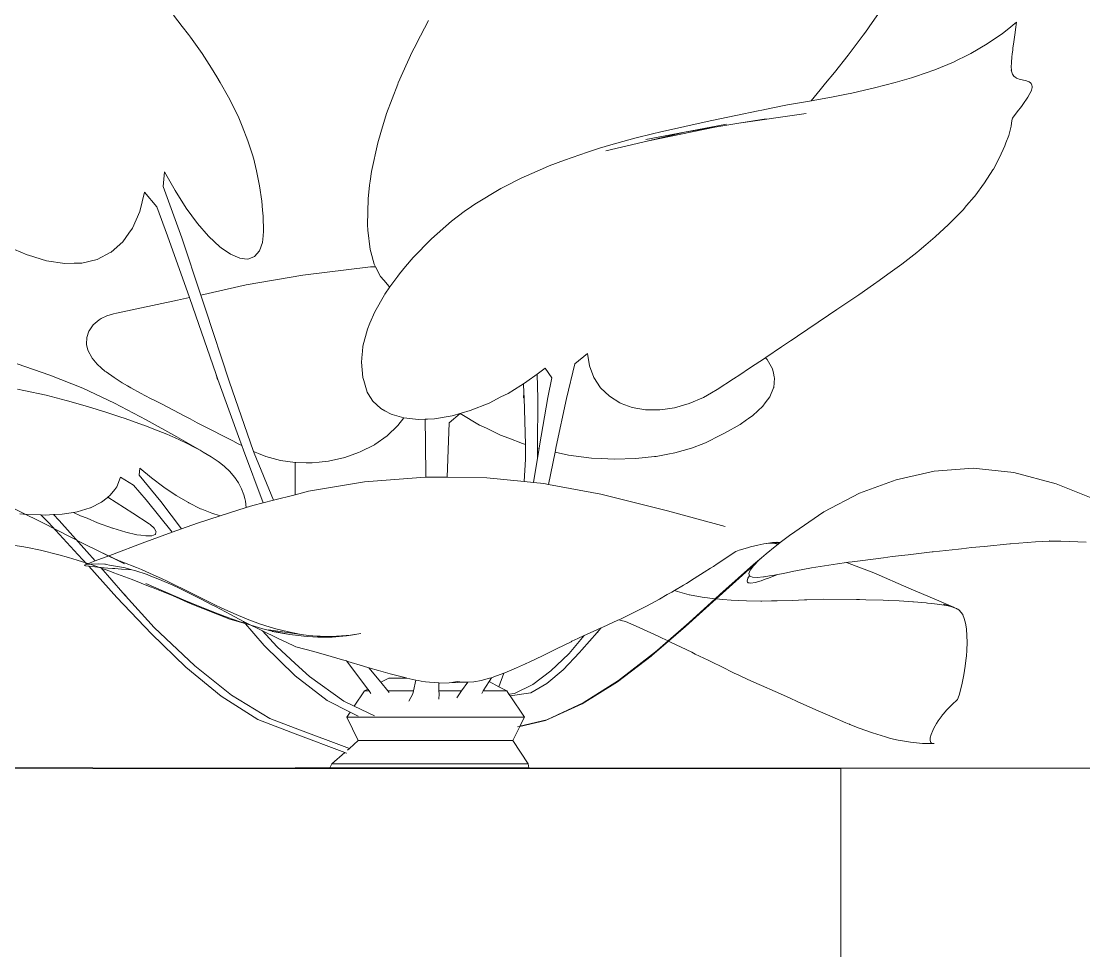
# Model space of a CAD drawing. Header units: inches. Extents: x 249 to 1192, y -18 to 440.
# Drawn here: x 640.224 to 640.7211, y 264.2623 to 264.6975 of the extents above; entities that cross this region are included whole.
import ezdxf

# ---------------------------------------------------------------- set-up
doc = ezdxf.new("R2010")
doc.units = ezdxf.units.IN
doc.header["$MEASUREMENT"] = 0
doc.layers.add('DINDING', color=6, linetype='Continuous', lineweight=0)
doc.layers.add('VEGETASI', color=60, linetype='Continuous', lineweight=0)
doc.layers.add('KOLOM', color=5, linetype='Continuous')

# ---------------------------------------------------------------- blocks, each defined once
blk = doc.blocks.new('tanaman')
for p, q in [((585.18728, 360.18549), (585.19181, 360.17911)), ((585.51879, 360.1825), (585.51463, 360.17723)), ((585.12426, 360.1793), (585.12479, 360.1758)), ((585.12873, 360.17568), (585.12426, 360.1793)), ((585.12479, 360.1758), (585.12502, 360.17443)), ((585.13087, 360.174), (585.12873, 360.17568)), ((585.19181, 360.17911), (585.19492, 360.17459)), ((585.40326, 360.1728), (585.39939, 360.18003)), ((585.51463, 360.17723), (585.51175, 360.17345)), ((585.12502, 360.17443), (585.12562, 360.17005)), ((585.13799, 360.16907), (585.13087, 360.174)), ((585.19492, 360.17459), (585.19608, 360.17308)), ((585.19608, 360.17308), (585.20308, 360.16379)), ((585.40618, 360.16711), (585.40326, 360.1728)), ((585.51085, 360.17222), (585.50538, 360.16449)), ((585.51175, 360.17345), (585.51085, 360.17222)), ((585.12562, 360.17005), (585.126, 360.16699)), ((585.126, 360.16699), (585.12612, 360.16626)), ((585.12612, 360.16626), (585.12631, 360.1643)), ((585.14567, 360.1646), (585.13799, 360.16907)), ((585.40708, 360.16532), (585.40618, 360.16711)), ((585.41364, 360.15078), (585.40708, 360.16532)), ((585.12631, 360.1643), (585.1265, 360.16303)), ((585.1265, 360.16303), (585.12674, 360.16033)), ((585.12674, 360.16033), (585.12679, 360.15812)), ((585.14855, 360.16313), (585.14567, 360.1646)), ((585.15179, 360.16155), (585.14855, 360.16313)), ((585.15387, 360.16058), (585.15179, 360.16155)), ((585.16253, 360.15699), (585.15387, 360.16058)), ((585.20308, 360.16379), (585.20954, 360.15565)), ((585.50538, 360.16449), (585.50095, 360.15772)), ((585.12663, 360.15634), (585.12622, 360.15495)), ((585.12666, 360.15675), (585.12663, 360.15634)), ((585.12679, 360.15812), (585.12666, 360.15685)), ((585.12666, 360.15685), (585.12697, 360.1567)), ((585.12666, 360.15685), (585.12666, 360.15675)), ((585.12666, 360.15685), (585.12666, 360.15675)), ((585.12666, 360.15685), (585.12666, 360.15675)), ((585.12666, 360.15685), (585.12666, 360.15675)), ((585.12666, 360.15685), (585.12666, 360.15675)), ((585.12697, 360.1567), (585.12666, 360.15675)), ((585.17161, 360.15379), (585.16253, 360.15699)), ((585.20954, 360.15565), (585.21363, 360.15068)), ((585.50095, 360.15772), (585.49841, 360.15357)), ((585.11752, 360.15056), (585.11708, 360.14971)), ((585.11781, 360.15079), (585.11752, 360.15056)), ((585.11836, 360.15123), (585.11781, 360.15079)), ((585.11941, 360.15166), (585.11836, 360.15123)), ((585.11961, 360.15174), (585.11941, 360.15166)), ((585.12309, 360.15253), (585.11961, 360.15174)), ((585.12389, 360.15285), (585.12309, 360.15253)), ((585.12442, 360.15307), (585.12389, 360.15285)), ((585.12449, 360.1531), (585.12442, 360.15307)), ((585.12552, 360.15389), (585.12449, 360.1531)), ((585.12622, 360.15495), (585.12552, 360.15389)), ((585.1734, 360.15323), (585.17161, 360.15379)), ((585.18104, 360.15095), (585.1734, 360.15323)), ((585.19077, 360.14841), (585.18104, 360.15095)), ((585.21363, 360.15068), (585.21613, 360.14757)), ((585.41386, 360.15025), (585.41364, 360.15078)), ((585.49685, 360.15094), (585.49307, 360.14418)), ((585.49841, 360.15357), (585.49685, 360.15094)), ((585.11705, 360.14907), (585.11702, 360.14866)), ((585.11702, 360.14866), (585.11734, 360.14739)), ((585.11708, 360.14971), (585.11705, 360.14907)), ((585.11734, 360.14739), (585.11754, 360.14699)), ((585.11754, 360.14699), (585.11802, 360.14589)), ((585.11802, 360.14589), (585.11903, 360.14413)), ((585.20074, 360.14615), (585.19077, 360.14841)), ((585.2013, 360.14603), (585.20074, 360.14615)), ((585.20388, 360.14551), (585.2013, 360.14603)), ((585.21087, 360.14411), (585.20388, 360.14551)), ((585.21613, 360.14757), (585.22046, 360.14238)), ((585.41903, 360.13653), (585.41386, 360.15025)), ((585.11903, 360.14413), (585.11999, 360.14274)), ((585.11999, 360.14274), (585.12038, 360.1421)), ((585.12038, 360.1421), (585.12112, 360.14113)), ((585.12112, 360.14113), (585.12204, 360.13979)), ((585.22046, 360.14238), (585.21087, 360.14411)), ((585.22112, 360.14226), (585.22046, 360.14238)), ((585.23142, 360.14056), (585.22112, 360.14226)), ((585.23838, 360.1391), (585.23142, 360.14056)), ((585.49307, 360.14418), (585.48964, 360.13743)), ((585.12204, 360.13979), (585.124, 360.13718)), ((585.124, 360.13718), (585.12625, 360.13429)), ((585.2543, 360.13191), (585.2227, 360.13643)), ((585.24356, 360.13804), (585.23838, 360.1391)), ((585.2452, 360.1377), (585.24356, 360.13804)), ((585.25567, 360.13555), (585.2452, 360.1377)), ((585.26689, 360.13321), (585.25567, 360.13555)), ((585.42177, 360.12763), (585.41903, 360.13653)), ((585.48964, 360.13743), (585.48823, 360.13438)), ((585.12625, 360.13429), (585.12644, 360.13323)), ((585.12644, 360.13323), (585.12676, 360.13051)), ((585.12676, 360.13051), (585.12714, 360.12929)), ((585.2543, 360.13191), (585.2414, 360.13404)), ((585.26545, 360.13008), (585.2543, 360.13191)), ((585.27973, 360.12773), (585.26, 360.13149)), ((585.26769, 360.13304), (585.26689, 360.13321)), ((585.27959, 360.13046), (585.26769, 360.13304)), ((585.29132, 360.12775), (585.27959, 360.13046)), ((585.48659, 360.13061), (585.48395, 360.12371)), ((585.48823, 360.13438), (585.48659, 360.13061)), ((585.12714, 360.12929), (585.12793, 360.12617)), ((585.12793, 360.12617), (585.12928, 360.12268)), ((585.29645, 360.12372), (585.26545, 360.13008)), ((585.27973, 360.12773), (585.26545, 360.13008)), ((585.29774, 360.12431), (585.27973, 360.12773)), ((585.29645, 360.12372), (585.27973, 360.12773)), ((585.294, 360.1271), (585.29132, 360.12775)), ((585.30285, 360.12487), (585.294, 360.1271)), ((585.42319, 360.12266), (585.42177, 360.12763)), ((585.12928, 360.12268), (585.12975, 360.12129)), ((585.12975, 360.12129), (585.13222, 360.1159)), ((585.3164, 360.11894), (585.29645, 360.12372)), ((585.30569, 360.12411), (585.30285, 360.12487)), ((585.31412, 360.12176), (585.30569, 360.12411)), ((585.31943, 360.12017), (585.31412, 360.12176)), ((585.42609, 360.10927), (585.42319, 360.12266)), ((585.48395, 360.12371), (585.48171, 360.11672)), ((585.13222, 360.1159), (585.13517, 360.11038)), ((585.32511, 360.11837), (585.31943, 360.12017)), ((585.33579, 360.11468), (585.32511, 360.11837)), ((585.48171, 360.11672), (585.48109, 360.11445)), ((585.34293, 360.11193), (585.33579, 360.11468)), ((585.34611, 360.11062), (585.34293, 360.11193)), ((585.35605, 360.10619), (585.34611, 360.11062)), ((585.48091, 360.11375), (585.47989, 360.10968)), ((585.48109, 360.11445), (585.48091, 360.11375)), ((585.13517, 360.11038), (585.13534, 360.11004)), ((585.13534, 360.11004), (585.13923, 360.10395)), ((585.3643, 360.10203), (585.35605, 360.10619)), ((585.42672, 360.10486), (585.42609, 360.10927)), ((585.47989, 360.10968), (585.47847, 360.1026)), ((585.518, 360.10035), (585.52293, 360.10912)), ((585.52293, 360.10912), (585.52354, 360.10227)), ((585.13923, 360.10395), (585.1439, 360.09774)), ((585.36559, 360.10134), (585.3643, 360.10203)), ((585.37778, 360.09405), (585.36559, 360.10134)), ((585.42698, 360.10286), (585.42672, 360.10486)), ((585.42772, 360.09648), (585.42698, 360.10286)), ((585.47847, 360.1026), (585.47746, 360.0955)), ((585.51492, 360.0782), (585.52354, 360.10227)), ((585.1439, 360.09774), (585.14414, 360.09747)), ((585.14414, 360.09747), (585.14773, 360.09333)), ((585.42803, 360.08436), (585.42772, 360.09648)), ((585.5128, 360.09222), (585.518, 360.10035)), ((585.53229, 360.09968), (585.52659, 360.09278)), ((585.53229, 360.09968), (585.53454, 360.09066)), ((585.14773, 360.09333), (585.14933, 360.09143)), ((585.14933, 360.09143), (585.15549, 360.08507)), ((585.38093, 360.09189), (585.37778, 360.09405)), ((585.38093, 360.09189), (585.38254, 360.09068)), ((585.38276, 360.09059), (585.38093, 360.09189)), ((585.38276, 360.09059), (585.38254, 360.09068)), ((585.47707, 360.0912), (585.47685, 360.0884)), ((585.47746, 360.0955), (585.47707, 360.0912)), ((585.50748, 360.08497), (585.5128, 360.09222)), ((585.52659, 360.09278), (585.52154, 360.07924)), ((585.53454, 360.09066), (585.53796, 360.08286)), ((585.38868, 360.0861), (585.38276, 360.09059)), ((585.39799, 360.07784), (585.38868, 360.0861)), ((585.47685, 360.0884), (585.47663, 360.08134)), ((585.15549, 360.08507), (585.15613, 360.08449)), ((585.15613, 360.08449), (585.16235, 360.07868)), ((585.42678, 360.07287), (585.42783, 360.08188)), ((585.42783, 360.08188), (585.42803, 360.08436)), ((585.47663, 360.08134), (585.47682, 360.07919)), ((585.50231, 360.079), (585.50748, 360.08497)), ((585.53796, 360.08286), (585.53964, 360.08047)), ((585.16235, 360.07868), (585.16678, 360.07497)), ((585.39824, 360.07759), (585.39799, 360.07784)), ((585.40664, 360.06898), (585.39824, 360.07759)), ((585.47682, 360.07919), (585.4771, 360.07615)), ((585.4771, 360.07615), (585.47851, 360.07216)), ((585.49701, 360.07399), (585.50217, 360.07883)), ((585.50217, 360.07883), (585.50231, 360.079)), ((585.50598, 360.05149), (585.51492, 360.0782)), ((585.52154, 360.07924), (585.5113, 360.05032)), ((585.53964, 360.08047), (585.54246, 360.07645)), ((585.54246, 360.07645), (585.54797, 360.07154)), ((585.16678, 360.07497), (585.16987, 360.07231)), ((585.16987, 360.07231), (585.17101, 360.07144)), ((585.17101, 360.07144), (585.178, 360.06599)), ((585.42486, 360.06593), (585.42649, 360.07175)), ((585.42649, 360.07175), (585.42678, 360.07287)), ((585.47851, 360.07216), (585.48082, 360.06952)), ((585.49216, 360.07057), (585.49653, 360.07365)), ((585.49653, 360.07365), (585.49701, 360.07399)), ((585.54797, 360.07154), (585.54805, 360.0715)), ((585.54805, 360.0715), (585.5544, 360.06819)), ((585.58729, 360.07028), (585.59313, 360.07285)), ((585.178, 360.06599), (585.18451, 360.0612)), ((585.41025, 360.06479), (585.40664, 360.06898)), ((585.42424, 360.06473), (585.42486, 360.06593)), ((585.48082, 360.06952), (585.48276, 360.06879)), ((585.48276, 360.06879), (585.48393, 360.06834)), ((585.48393, 360.06834), (585.48558, 360.0685)), ((585.48558, 360.0685), (585.48775, 360.06868)), ((585.48775, 360.06868), (585.49216, 360.07057)), ((585.5544, 360.06819), (585.56166, 360.06643)), ((585.56166, 360.06643), (585.5652, 360.06638)), ((585.5652, 360.06638), (585.56963, 360.06623)), ((585.56963, 360.06623), (585.57822, 360.06755)), ((585.57822, 360.06755), (585.58663, 360.0701)), ((585.58663, 360.0701), (585.58729, 360.07028)), ((585.18451, 360.0612), (585.18865, 360.05826)), ((585.41302, 360.06145), (585.41025, 360.06479)), ((585.41387, 360.06039), (585.41302, 360.06145)), ((585.42187, 360.06011), (585.42424, 360.06473)), ((585.42424, 360.06473), (585.42652, 360.06466)), ((585.42652, 360.06466), (585.45826, 360.06082)), ((585.45826, 360.06082), (585.48477, 360.05619)), ((585.18865, 360.05826), (585.19121, 360.05641)), ((585.19121, 360.05641), (585.19809, 360.05162)), ((585.4175, 360.05525), (585.41387, 360.06039)), ((585.4179, 360.05552), (585.42041, 360.0584)), ((585.42041, 360.0584), (585.42187, 360.06011)), ((585.48477, 360.05619), (585.50598, 360.05149)), ((585.19809, 360.05162), (585.20513, 360.04684)), ((585.4175, 360.05525), (585.41757, 360.0553)), ((585.41988, 360.0519), (585.4175, 360.05525)), ((585.41757, 360.0553), (585.4179, 360.05552)), ((585.42006, 360.05159), (585.41988, 360.0519)), ((585.42461, 360.04355), (585.42006, 360.05159)), ((585.50374, 360.04479), (585.50598, 360.05149)), ((585.20513, 360.04684), (585.20839, 360.04468)), ((585.5113, 360.05032), (585.50968, 360.04575)), ((585.5113, 360.05032), (585.51686, 360.04908)), ((585.51686, 360.04908), (585.54546, 360.043)), ((585.20839, 360.04468), (585.21228, 360.04201)), ((585.21228, 360.04201), (585.22684, 360.03219)), ((585.42685, 360.03837), (585.42461, 360.04355)), ((585.49266, 360.01114), (585.50374, 360.04479)), ((585.50968, 360.04575), (585.49891, 360.01469)), ((585.54546, 360.043), (585.54676, 360.04269)), ((585.54676, 360.04269), (585.54992, 360.0417)), ((585.54992, 360.0417), (585.55255, 360.04044)), ((585.42803, 360.03543), (585.42685, 360.03837)), ((585.55255, 360.04044), (585.55356, 360.03986)), ((585.55356, 360.03986), (585.55636, 360.03748)), ((585.55636, 360.03748), (585.55819, 360.03479)), ((585.22684, 360.03219), (585.22929, 360.03058)), ((585.43011, 360.02757), (585.42803, 360.03543)), ((585.55819, 360.03479), (585.5583, 360.03461)), ((585.5583, 360.03461), (585.55935, 360.03157)), ((585.55935, 360.03157), (585.55949, 360.02847)), ((585.22929, 360.03058), (585.23002, 360.03009)), ((585.23002, 360.03009), (585.23423, 360.02722)), ((585.23423, 360.02722), (585.24168, 360.02222)), ((585.4304, 360.025), (585.43011, 360.02757)), ((585.55893, 360.0263), (585.5587, 360.02534)), ((585.55945, 360.02834), (585.55893, 360.0263)), ((585.55949, 360.02847), (585.55945, 360.02834)), ((585.23856, 360.01694), (585.24101, 360.02125)), ((585.24101, 360.02125), (585.24112, 360.02138)), ((585.24112, 360.02138), (585.24182, 360.02212)), ((585.24168, 360.02222), (585.24182, 360.02212)), ((585.24182, 360.02212), (585.24918, 360.01721)), ((585.32415, 360.01826), (585.32507, 360.02412)), ((585.32507, 360.02412), (585.33103, 360.01935)), ((585.43052, 360.02383), (585.4304, 360.025)), ((585.43084, 360.02004), (585.43052, 360.02383)), ((585.55677, 360.02191), (585.55442, 360.01904)), ((585.55701, 360.02219), (585.55677, 360.02191)), ((585.5587, 360.02534), (585.55701, 360.02219)), ((585.23804, 360.01486), (585.23856, 360.01694)), ((585.24918, 360.01721), (585.25381, 360.01418)), ((585.32209, 360.01285), (585.32415, 360.01826)), ((585.3349, 360.00307), (585.33103, 360.01935)), ((585.34485, 360.01723), (585.34177, 360.01268)), ((585.34485, 360.01723), (585.34856, 360.01451)), ((585.4302, 360.01289), (585.43084, 360.02004)), ((585.55237, 360.01724), (585.55094, 360.01591)), ((585.55442, 360.01904), (585.55237, 360.01724)), ((585.59197, 360.01924), (585.57662, 360.01391)), ((585.23753, 360.01257), (585.23765, 360.01313)), ((585.23793, 360.00817), (585.23753, 360.01257)), ((585.23765, 360.01313), (585.23804, 360.01486)), ((585.25381, 360.01418), (585.25673, 360.01221)), ((585.25673, 360.01221), (585.26433, 360.00724)), ((585.31895, 360.00807), (585.32209, 360.01285)), ((585.34177, 360.01268), (585.34354, 360.00353)), ((585.34837, 360.00301), (585.34856, 360.01451)), ((585.34856, 360.01451), (585.35344, 360.01094)), ((585.42807, 360.00597), (585.42978, 360.01143)), ((585.42978, 360.01143), (585.4302, 360.01289)), ((585.48126, 359.9782), (585.49266, 360.01114)), ((585.49796, 360.01196), (585.4877, 359.98353)), ((585.49891, 360.01469), (585.49796, 360.01196)), ((585.49816, 360.01199), (585.49796, 360.01196)), ((585.49891, 360.01469), (585.49816, 360.01199)), ((585.54659, 360.01281), (585.54279, 360.01045)), ((585.55033, 360.0155), (585.54659, 360.01281)), ((585.55094, 360.01591), (585.55033, 360.0155)), ((585.57662, 360.01391), (585.56114, 360.00784)), ((585.238, 360.00801), (585.23793, 360.00817)), ((585.23977, 360.00377), (585.238, 360.00801)), ((585.26433, 360.00724), (585.26704, 360.0057)), ((585.31483, 360.00406), (585.31895, 360.00807)), ((585.35344, 360.01094), (585.35502, 360.00997)), ((585.35502, 360.00997), (585.35482, 360.0057)), ((585.35502, 360.00997), (585.3563, 360.00919)), ((585.3563, 360.00919), (585.36224, 360.00546)), ((585.53866, 360.00804), (585.53422, 360.00559)), ((585.54024, 360.00899), (585.53866, 360.00804)), ((585.54279, 360.01045), (585.54024, 360.00899)), ((585.56114, 360.00784), (585.54639, 360.00087)), ((585.58874, 360.00681), (585.57836, 360.00461)), ((585.59169, 360.00736), (585.58874, 360.00681)), ((585.24185, 360.00103), (585.23977, 360.00377)), ((585.26704, 360.0057), (585.27076, 360.00355)), ((585.27076, 360.00355), (585.27751, 360.00067)), ((585.30985, 360.00095), (585.31483, 360.00406)), ((585.33971, 359.9805), (585.3349, 360.00307)), ((585.34354, 360.00353), (585.3475, 359.98093)), ((585.34845, 359.97989), (585.34837, 360.00301)), ((585.35473, 360.00336), (585.35411, 359.98155)), ((585.35482, 360.0057), (585.35473, 360.00336)), ((585.35497, 360.00338), (585.35473, 360.00336)), ((585.35482, 360.0057), (585.35497, 360.00338)), ((585.36224, 360.00546), (585.36561, 360.00377)), ((585.36561, 360.00377), (585.37112, 360.00092)), ((585.42174, 359.9983), (585.42551, 360.00176)), ((585.42551, 360.00176), (585.42767, 360.0053)), ((585.42767, 360.0053), (585.42807, 360.00597)), ((585.52717, 360.00196), (585.52442, 360.00048)), ((585.52947, 360.0031), (585.52717, 360.00196)), ((585.53422, 360.00559), (585.52947, 360.0031)), ((585.56843, 360.002), (585.55893, 359.99925)), ((585.56899, 360.00216), (585.56843, 360.002)), ((585.57836, 360.00461), (585.56899, 360.00216)), ((585.24302, 359.9994), (585.24185, 360.00103)), ((585.24766, 359.99509), (585.24302, 359.9994)), ((585.27751, 360.00067), (585.28441, 359.99869)), ((585.28441, 359.99869), (585.28872, 359.99808)), ((585.28872, 359.99808), (585.29127, 359.9977)), ((585.29127, 359.9977), (585.29415, 359.99772)), ((585.29415, 359.99772), (585.29791, 359.99773)), ((585.29791, 359.99773), (585.30416, 359.99882)), ((585.30416, 359.99882), (585.30929, 360.00074)), ((585.30929, 360.00074), (585.30985, 360.00095)), ((585.37112, 360.00092), (585.37991, 359.9974)), ((585.37991, 359.9974), (585.38002, 359.99737)), ((585.38002, 359.99737), (585.38845, 359.99493)), ((585.41685, 359.99567), (585.41992, 359.99734)), ((585.41992, 359.99734), (585.42174, 359.9983)), ((585.52442, 360.00048), (585.51348, 359.99478)), ((585.54639, 360.00087), (585.53157, 359.99305)), ((585.5495, 359.99633), (585.54385, 359.99449)), ((585.54988, 359.99645), (585.5495, 359.99633)), ((585.55893, 359.99925), (585.54988, 359.99645)), ((585.24974, 359.9937), (585.24766, 359.99509)), ((585.25068, 359.99305), (585.24974, 359.9937)), ((585.25366, 359.99087), (585.25068, 359.99305)), ((585.38456, 359.99602), (585.37551, 359.99063)), ((585.38456, 359.99602), (585.38975, 359.99164)), ((585.38845, 359.99493), (585.39658, 359.99355)), ((585.38975, 359.99164), (585.39007, 359.98323)), ((585.39658, 359.99355), (585.39996, 359.99343)), ((585.39996, 359.99343), (585.40103, 359.99338)), ((585.40085, 359.98221), (585.40103, 359.99338)), ((585.40103, 359.99338), (585.40413, 359.99323)), ((585.40413, 359.99323), (585.41093, 359.99396)), ((585.41093, 359.99396), (585.41096, 359.99397)), ((585.41096, 359.99397), (585.41643, 359.99556)), ((585.41376, 359.99033), (585.41096, 359.99397)), ((585.41643, 359.99556), (585.41685, 359.99567)), ((585.50761, 359.99172), (585.50148, 359.98852)), ((585.51096, 359.99351), (585.50761, 359.99172)), ((585.51155, 359.99381), (585.51096, 359.99351)), ((585.51348, 359.99478), (585.51155, 359.99381)), ((585.53157, 359.99305), (585.51716, 359.98515)), ((585.54132, 359.99362), (585.53331, 359.99077)), ((585.54385, 359.99449), (585.54132, 359.99362)), ((585.26098, 359.98674), (585.25366, 359.99087)), ((585.26286, 359.9859), (585.26098, 359.98674)), ((585.37235, 359.98914), (585.36575, 359.98591)), ((585.37551, 359.99063), (585.37235, 359.98914)), ((585.4188, 359.98557), (585.41376, 359.99033)), ((585.50148, 359.98852), (585.4951, 359.98522)), ((585.52189, 359.9863), (585.5191, 359.98509)), ((585.52589, 359.98792), (585.52189, 359.9863)), ((585.53262, 359.99052), (585.52589, 359.98792)), ((585.53331, 359.99077), (585.53262, 359.99052)), ((585.26959, 359.98246), (585.26286, 359.9859)), ((585.2707, 359.98205), (585.26959, 359.98246)), ((585.27635, 359.97975), (585.2707, 359.98205)), ((585.35411, 359.98155), (585.35403, 359.97878)), ((585.35546, 359.98195), (585.35411, 359.98155)), ((585.36187, 359.98444), (585.35546, 359.98195)), ((585.36575, 359.98591), (585.36187, 359.98444)), ((585.39007, 359.98323), (585.39075, 359.96614)), ((585.40067, 359.96618), (585.40085, 359.98221)), ((585.42457, 359.98154), (585.4188, 359.98557)), ((585.42474, 359.98142), (585.42457, 359.98154)), ((585.43141, 359.978), (585.42474, 359.98142)), ((585.4877, 359.98353), (585.4868, 359.98097)), ((585.48847, 359.98182), (585.4868, 359.98097)), ((585.49105, 359.98318), (585.48847, 359.98182)), ((585.4951, 359.98522), (585.49105, 359.98318)), ((585.51716, 359.98515), (585.50631, 359.97884)), ((585.51299, 359.98229), (585.50875, 359.98016)), ((585.51824, 359.98472), (585.51299, 359.98229)), ((585.5191, 359.98509), (585.51824, 359.98472)), ((585.28418, 359.97754), (585.27635, 359.97975)), ((585.28749, 359.97697), (585.28418, 359.97754)), ((585.29295, 359.97589), (585.28749, 359.97697)), ((585.334, 359.97656), (585.32321, 359.97518)), ((585.34026, 359.97787), (585.334, 359.97656)), ((585.34026, 359.97787), (585.33971, 359.9805)), ((585.34338, 359.96279), (585.34026, 359.97787)), ((585.3475, 359.98093), (585.34771, 359.97967)), ((585.34845, 359.97989), (585.34771, 359.97967)), ((585.34771, 359.97967), (585.34847, 359.97511)), ((585.34847, 359.97511), (585.34845, 359.97989)), ((585.35403, 359.97878), (585.35413, 359.97469)), ((585.43213, 359.97775), (585.43141, 359.978)), ((585.43862, 359.97541), (585.43213, 359.97775)), ((585.47201, 359.95543), (585.48101, 359.97748)), ((585.47906, 359.97731), (585.47553, 359.97583)), ((585.48606, 359.97886), (585.47676, 359.95423)), ((585.48126, 359.9782), (585.47906, 359.97731)), ((585.48101, 359.97748), (585.48126, 359.9782)), ((585.4868, 359.98097), (585.48606, 359.97886)), ((585.50482, 359.97799), (585.5012, 359.9758)), ((585.50631, 359.97884), (585.50482, 359.97799)), ((585.50875, 359.98016), (585.50631, 359.97884)), ((585.29364, 359.97584), (585.29295, 359.97589)), ((585.3025, 359.97491), (585.29364, 359.97584)), ((585.31265, 359.97465), (585.3025, 359.97491)), ((585.3185, 359.97498), (585.31265, 359.97465)), ((585.32321, 359.97518), (585.3185, 359.97498)), ((585.34847, 359.97511), (585.35039, 359.96369)), ((585.35413, 359.97469), (585.35473, 359.96414)), ((585.44618, 359.97371), (585.43862, 359.97541)), ((585.45054, 359.97327), (585.44618, 359.97371)), ((585.45386, 359.97292), (585.45054, 359.97327)), ((585.45668, 359.97298), (585.45386, 359.97292)), ((585.46145, 359.97304), (585.45668, 359.97298)), ((585.46177, 359.97308), (585.46145, 359.97304)), ((585.46874, 359.97403), (585.46177, 359.97308)), ((585.46177, 359.97308), (585.46177, 359.95802)), ((585.47553, 359.97583), (585.46874, 359.97403)), ((585.49656, 359.97255), (585.49497, 359.97125)), ((585.49791, 359.97357), (585.49656, 359.97255)), ((585.5012, 359.9758), (585.49791, 359.97357)), ((585.10585, 359.96305), (585.12561, 359.96843)), ((585.12561, 359.96843), (585.14464, 359.97049)), ((585.14464, 359.97049), (585.16289, 359.96898)), ((585.16289, 359.96898), (585.18058, 359.96495)), ((585.4924, 359.9688), (585.4902, 359.96624)), ((585.49497, 359.97125), (585.4924, 359.9688)), ((585.52475, 359.95475), (585.53477, 359.96709)), ((585.529, 359.96583), (585.53446, 359.97038)), ((585.53446, 359.97038), (585.53477, 359.96709)), ((585.08549, 359.95492), (585.10585, 359.96305)), ((585.18058, 359.96495), (585.19779, 359.95871)), ((585.34338, 359.96279), (585.31882, 359.95823)), ((585.34556, 359.96319), (585.34338, 359.96279)), ((585.35039, 359.96369), (585.34556, 359.96319)), ((585.35473, 359.96414), (585.35039, 359.96369)), ((585.37217, 359.96593), (585.35473, 359.96414)), ((585.39075, 359.96614), (585.37217, 359.96593)), ((585.39863, 359.96623), (585.39075, 359.96614)), ((585.39863, 359.96623), (585.40067, 359.96618)), ((585.40067, 359.96618), (585.403, 359.96612)), ((585.42933, 359.96407), (585.403, 359.96612)), ((585.45552, 359.95961), (585.42933, 359.96407)), ((585.48837, 359.96357), (585.48692, 359.96081)), ((585.48941, 359.96513), (585.48837, 359.96357)), ((585.48959, 359.96539), (585.48941, 359.96513)), ((585.4902, 359.96624), (585.48959, 359.96539)), ((585.51744, 359.95761), (585.52328, 359.96153)), ((585.52328, 359.96153), (585.529, 359.96583)), ((585.5374, 359.96253), (585.53155, 359.95556)), ((585.54354, 359.96615), (585.5374, 359.96253)), ((585.54354, 359.96615), (585.54533, 359.96167)), ((585.54533, 359.96167), (585.54628, 359.96042)), ((585.19779, 359.95871), (585.21444, 359.94992)), ((585.28755, 359.9505), (585.31882, 359.95823)), ((585.46177, 359.95802), (585.45552, 359.95961)), ((585.47201, 359.95543), (585.46177, 359.95802)), ((585.48584, 359.95797), (585.4854, 359.95622)), ((585.48692, 359.96081), (585.48584, 359.95797)), ((585.51181, 359.9543), (585.51744, 359.95761)), ((585.53773, 359.94939), (585.54943, 359.95686)), ((585.54628, 359.96042), (585.54832, 359.95774)), ((585.54832, 359.95774), (585.54943, 359.95686)), ((585.54943, 359.95686), (585.54987, 359.95652)), ((585.54987, 359.95652), (585.55244, 359.95445)), ((585.06469, 359.9448), (585.08549, 359.95492)), ((585.47676, 359.95423), (585.47201, 359.95543)), ((585.48158, 359.95301), (585.47676, 359.95423)), ((585.48481, 359.95198), (585.48158, 359.95301)), ((585.48513, 359.95505), (585.48479, 359.95209)), ((585.48479, 359.95209), (585.48481, 359.95198)), ((585.49687, 359.94813), (585.48481, 359.95198)), ((585.4854, 359.95622), (585.48513, 359.95505)), ((585.50608, 359.9514), (585.51165, 359.9542)), ((585.51165, 359.9542), (585.51181, 359.9543)), ((585.51505, 359.94201), (585.52475, 359.95475)), ((585.53155, 359.95556), (585.51946, 359.94041)), ((585.55244, 359.95445), (585.55764, 359.95186)), ((585.55764, 359.95186), (585.55772, 359.95184)), ((585.55772, 359.95184), (585.56382, 359.95001)), ((585.21444, 359.94992), (585.23061, 359.9389)), ((585.28755, 359.9505), (585.26067, 359.94311)), ((585.49687, 359.94813), (585.50087, 359.9493)), ((585.50755, 359.94473), (585.49687, 359.94813)), ((585.50087, 359.9493), (585.50556, 359.9512)), ((585.50556, 359.9512), (585.50608, 359.9514)), ((585.53007, 359.9443), (585.53773, 359.94939)), ((585.55923, 359.94696), (585.55435, 359.94489)), ((585.5622, 359.94816), (585.55923, 359.94696)), ((585.56557, 359.94973), (585.5622, 359.94816)), ((585.56382, 359.95001), (585.56557, 359.94973)), ((585.56557, 359.94973), (585.57088, 359.94889)), ((585.57088, 359.94889), (585.57436, 359.94874)), ((585.57487, 359.94871), (585.57221, 359.94587)), ((585.57436, 359.94874), (585.57487, 359.94871)), ((585.57487, 359.94871), (585.57871, 359.94848)), ((585.57728, 359.94496), (585.58081, 359.94855)), ((585.57871, 359.94848), (585.58081, 359.94855)), ((585.58081, 359.94855), (585.58719, 359.94875)), ((585.58719, 359.94875), (585.59061, 359.94909)), ((585.06469, 359.9448), (585.04555, 359.93495)), ((585.51505, 359.94201), (585.50755, 359.94473)), ((585.51946, 359.94041), (585.51505, 359.94201)), ((585.52683, 359.94065), (585.5278, 359.94229)), ((585.5278, 359.94229), (585.52969, 359.944)), ((585.52969, 359.944), (585.53007, 359.9443)), ((585.54719, 359.94227), (585.54106, 359.94039)), ((585.54726, 359.94229), (585.54719, 359.94227)), ((585.55435, 359.94489), (585.54726, 359.94229)), ((585.57221, 359.94587), (585.55814, 359.93006)), ((585.56354, 359.93006), (585.57728, 359.94496)), ((585.23061, 359.9389), (585.23488, 359.93564)), ((585.53345, 359.93533), (585.51946, 359.94041)), ((585.52696, 359.94025), (585.52683, 359.94065)), ((585.52719, 359.93946), (585.52696, 359.94025)), ((585.5273, 359.93943), (585.52719, 359.93946)), ((585.52884, 359.93878), (585.5273, 359.93943)), ((585.53175, 359.93867), (585.52884, 359.93878)), ((585.53401, 359.93899), (585.53175, 359.93867)), ((585.53585, 359.93919), (585.53401, 359.93899)), ((585.54106, 359.94039), (585.53585, 359.93919)), ((585.04555, 359.93495), (585.0383, 359.93142)), ((585.06591, 359.93199), (585.05727, 359.92983)), ((585.07187, 359.93325), (585.06591, 359.93199)), ((585.07454, 359.93374), (585.07187, 359.93325)), ((585.08315, 359.93504), (585.07454, 359.93374)), ((585.10353, 359.93625), (585.09172, 359.93585)), ((585.10693, 359.93628), (585.10353, 359.93625)), ((585.10693, 359.93628), (585.10897, 359.93636)), ((585.10892, 359.93625), (585.10693, 359.93628)), ((585.10892, 359.93625), (585.10693, 359.93628)), ((585.10892, 359.93625), (585.10693, 359.93628)), ((585.10892, 359.93625), (585.10693, 359.93628)), ((585.10892, 359.93625), (585.10693, 359.93628)), ((585.10892, 359.93625), (585.10897, 359.93636)), ((585.11546, 359.93593), (585.10892, 359.93625)), ((585.1271, 359.93498), (585.11546, 359.93593)), ((585.12743, 359.93494), (585.1271, 359.93498)), ((585.13945, 359.93378), (585.12743, 359.93494)), ((585.1454, 359.93324), (585.13945, 359.93378)), ((585.15002, 359.93272), (585.1454, 359.93324)), ((585.15146, 359.93255), (585.15002, 359.93272)), ((585.16336, 359.93126), (585.15146, 359.93255)), ((585.23475, 359.93561), (585.23478, 359.93561)), ((585.23488, 359.93564), (585.23478, 359.93561)), ((585.23478, 359.93561), (585.23494, 359.9356)), ((585.23506, 359.93568), (585.23488, 359.93564)), ((585.23494, 359.9356), (585.23587, 359.93489)), ((585.23494, 359.9356), (585.23518, 359.93558)), ((585.23629, 359.93572), (585.23506, 359.93568)), ((585.23518, 359.93558), (585.23536, 359.93552)), ((585.23536, 359.93552), (585.2369, 359.9354)), ((585.23587, 359.93489), (585.23818, 359.93533)), ((585.23587, 359.93489), (585.23728, 359.93382)), ((585.23642, 359.93573), (585.23629, 359.93572)), ((585.23844, 359.93564), (585.23642, 359.93573)), ((585.2369, 359.9354), (585.23713, 359.9354)), ((585.23713, 359.9354), (585.23818, 359.93533)), ((585.23728, 359.93382), (585.2415, 359.93038)), ((585.23818, 359.93533), (585.23936, 359.93526)), ((585.24133, 359.93519), (585.23844, 359.93564)), ((585.23936, 359.93526), (585.24133, 359.93519)), ((585.24133, 359.93519), (585.24147, 359.9352)), ((585.24255, 359.93503), (585.24147, 359.9352)), ((585.24538, 359.93435), (585.24255, 359.93503)), ((585.24873, 359.93354), (585.24538, 359.93435)), ((585.25012, 359.93311), (585.24873, 359.93354)), ((585.25405, 359.93202), (585.25012, 359.93311)), ((585.25568, 359.93148), (585.25405, 359.93202)), ((585.54733, 359.93006), (585.53345, 359.93533)), ((585.0383, 359.93142), (585.02654, 359.92569)), ((585.02734, 359.92648), (585.02897, 359.9271)), ((585.02897, 359.9271), (585.02839, 359.92683)), ((585.0383, 359.93142), (585.02897, 359.9271)), ((585.04864, 359.92732), (585.04219, 359.92525)), ((585.0528, 359.92858), (585.04864, 359.92732)), ((585.05727, 359.92983), (585.0528, 359.92858)), ((585.16381, 359.93122), (585.16336, 359.93126)), ((585.17507, 359.92991), (585.16381, 359.93122)), ((585.18244, 359.92909), (585.17507, 359.92991)), ((585.1865, 359.92852), (585.18244, 359.92909)), ((585.19755, 359.92709), (585.1865, 359.92852)), ((585.20125, 359.92665), (585.19755, 359.92709)), ((585.20291, 359.92643), (585.20125, 359.92665)), ((585.2415, 359.93038), (585.2426, 359.92941)), ((585.2426, 359.92941), (585.24358, 359.92851)), ((585.24358, 359.92851), (585.24734, 359.92534)), ((585.24358, 359.92851), (585.24489, 359.92732)), ((585.24489, 359.92732), (585.24584, 359.92636)), ((585.25876, 359.92937), (585.25568, 359.93148)), ((585.26225, 359.92702), (585.25876, 359.92937)), ((585.26445, 359.92559), (585.26225, 359.92702)), ((585.55543, 359.92698), (585.54733, 359.93006)), ((585.55666, 359.92839), (585.55543, 359.92698)), ((585.55934, 359.92548), (585.55543, 359.92698)), ((585.55814, 359.93006), (585.55666, 359.92839)), ((585.55934, 359.92548), (585.56122, 359.92755)), ((585.56122, 359.92755), (585.56354, 359.93006)), ((585.01481, 359.92128), (585.01865, 359.92294)), ((585.01865, 359.92294), (585.02098, 359.92392)), ((585.02098, 359.92392), (585.02734, 359.92648)), ((585.03344, 359.92219), (585.03145, 359.92147)), ((585.04002, 359.92451), (585.03344, 359.92219)), ((585.04219, 359.92525), (585.04002, 359.92451)), ((585.19104, 359.92144), (585.20386, 359.92629)), ((585.20386, 359.92629), (585.20291, 359.92643)), ((585.20815, 359.92563), (585.20386, 359.92629)), ((585.2203, 359.92383), (585.20815, 359.92563)), ((585.22761, 359.92237), (585.2203, 359.92383)), ((585.22856, 359.9222), (585.22761, 359.92237)), ((585.23331, 359.92118), (585.22856, 359.9222)), ((585.24584, 359.92636), (585.24635, 359.92582)), ((585.24635, 359.92582), (585.24768, 359.92475)), ((585.24635, 359.92582), (585.24694, 359.9252)), ((585.24781, 359.92448), (585.24694, 359.9252)), ((585.24694, 359.9252), (585.24739, 359.92472)), ((585.24734, 359.92534), (585.26309, 359.9113)), ((585.24739, 359.92472), (585.24898, 359.92262)), ((585.2635, 359.91051), (585.24781, 359.92448)), ((585.24898, 359.92262), (585.2496, 359.92104)), ((585.26614, 359.92444), (585.26445, 359.92559)), ((585.26744, 359.92363), (585.26614, 359.92444)), ((585.27042, 359.92167), (585.26744, 359.92363)), ((585.27509, 359.91873), (585.27042, 359.92167)), ((585.53678, 359.92247), (585.53114, 359.9206)), ((585.53831, 359.92287), (585.53678, 359.92247)), ((585.54141, 359.92369), (585.53831, 359.92287)), ((585.53831, 359.92287), (585.54315, 359.92318)), ((585.54215, 359.92385), (585.54141, 359.92369)), ((585.54865, 359.92506), (585.54215, 359.92385)), ((585.55273, 359.92388), (585.54243, 359.91208)), ((585.54315, 359.92318), (585.54626, 359.92347)), ((585.54522, 359.90993), (585.55844, 359.92448)), ((585.54626, 359.92347), (585.54724, 359.92353)), ((585.54724, 359.92353), (585.54941, 359.92361)), ((585.5501, 359.92532), (585.54865, 359.92506)), ((585.54941, 359.92361), (585.55273, 359.92388)), ((585.5501, 359.92532), (585.55059, 359.92556)), ((585.55095, 359.92544), (585.5501, 359.92532)), ((585.55095, 359.92544), (585.55059, 359.92556)), ((585.55376, 359.92558), (585.55095, 359.92544)), ((585.55273, 359.92388), (585.55431, 359.92401)), ((585.55734, 359.9255), (585.55376, 359.92558)), ((585.55431, 359.92401), (585.55555, 359.92421)), ((585.55555, 359.92421), (585.5578, 359.92438)), ((585.55744, 359.92549), (585.55734, 359.9255)), ((585.55969, 359.92526), (585.55744, 359.92549)), ((585.5578, 359.92438), (585.55844, 359.92448)), ((585.55844, 359.92448), (585.5598, 359.9247)), ((585.5601, 359.9252), (585.55934, 359.92548)), ((585.5601, 359.9252), (585.55969, 359.92526)), ((585.5598, 359.9247), (585.55987, 359.92471)), ((585.55987, 359.92471), (585.5605, 359.925)), ((585.56041, 359.92506), (585.5601, 359.9252)), ((585.5605, 359.925), (585.56041, 359.92506)), ((585.00314, 359.91588), (585.00692, 359.91768)), ((585.00692, 359.91768), (585.00886, 359.91859)), ((585.00886, 359.91859), (585.01481, 359.92128)), ((585.02293, 359.91825), (585.01448, 359.91494)), ((585.03145, 359.92147), (585.02293, 359.91825)), ((585.17475, 359.91432), (585.19104, 359.92144)), ((585.23331, 359.92118), (585.2362, 359.92064)), ((585.23827, 359.92025), (585.2362, 359.92064)), ((585.24041, 359.919), (585.2362, 359.92064)), ((585.23983, 359.92005), (585.23827, 359.92025)), ((585.24239, 359.9196), (585.23983, 359.92005)), ((585.24041, 359.919), (585.24186, 359.91847)), ((585.24186, 359.91847), (585.24386, 359.91769)), ((585.24263, 359.91959), (585.24239, 359.9196)), ((585.24562, 359.91931), (585.24263, 359.91959)), ((585.24386, 359.91769), (585.24664, 359.91685)), ((585.24792, 359.91942), (585.24562, 359.91931)), ((585.24664, 359.91685), (585.24868, 359.91652)), ((585.24866, 359.91976), (585.24792, 359.91942)), ((585.24925, 359.91998), (585.24866, 359.91976)), ((585.24868, 359.91652), (585.24947, 359.91668)), ((585.24927, 359.92006), (585.24925, 359.91998)), ((585.2496, 359.92104), (585.24927, 359.92006)), ((585.24996, 359.91895), (585.24927, 359.92006)), ((585.24947, 359.91668), (585.24993, 359.91675)), ((585.24993, 359.91675), (585.25012, 359.91711)), ((585.25036, 359.91756), (585.24996, 359.91895)), ((585.25012, 359.91711), (585.25036, 359.91756)), ((585.27875, 359.91651), (585.27509, 359.91873)), ((585.52525, 359.91829), (585.5191, 359.91558)), ((585.52931, 359.91994), (585.52525, 359.91829)), ((585.53114, 359.9206), (585.52931, 359.91994)), ((584.987, 359.90781), (584.99767, 359.91319)), ((584.99767, 359.91319), (584.99858, 359.91364)), ((584.9979, 359.90829), (585.0165, 359.9164)), ((584.99858, 359.91364), (585.00314, 359.91588)), ((585.01393, 359.91472), (585.00374, 359.91063)), ((585.01448, 359.91494), (585.01393, 359.91472)), ((585.16177, 359.90873), (585.17475, 359.91432)), ((585.28299, 359.91263), (585.27746, 359.91118)), ((585.28015, 359.91564), (585.27875, 359.91651)), ((585.28438, 359.91314), (585.28015, 359.91564)), ((585.28438, 359.91314), (585.28299, 359.91263)), ((585.28557, 359.91244), (585.28438, 359.91314)), ((585.28776, 359.91121), (585.28557, 359.91244)), ((585.51269, 359.91253), (585.50772, 359.91005)), ((585.51578, 359.91405), (585.51269, 359.91253)), ((585.5191, 359.91558), (585.51578, 359.91405)), ((585.54243, 359.91208), (585.54102, 359.91068)), ((585.54243, 359.91208), (585.54117, 359.91066)), ((584.99588, 359.90708), (584.97728, 359.8997)), ((584.9837, 359.9062), (584.987, 359.90781)), ((584.99444, 359.90692), (584.9898, 359.90511)), ((584.9979, 359.90829), (584.99444, 359.90692)), ((584.99588, 359.90708), (585.00374, 359.91063)), ((584.99901, 359.90874), (584.9979, 359.90829)), ((585.00374, 359.91063), (584.99901, 359.90874)), ((585.15388, 359.90533), (585.16177, 359.90873)), ((585.15388, 359.90533), (585.15846, 359.90674)), ((585.1614, 359.90672), (585.15709, 359.90607)), ((585.16395, 359.90708), (585.1614, 359.90672)), ((585.16594, 359.90727), (585.16395, 359.90708)), ((585.16656, 359.90731), (585.16594, 359.90727)), ((585.17253, 359.90782), (585.16656, 359.90731)), ((585.17279, 359.90785), (585.17253, 359.90782)), ((585.17926, 359.90825), (585.17279, 359.90785)), ((585.18406, 359.90853), (585.17926, 359.90825)), ((585.1867, 359.90859), (585.18406, 359.90853)), ((585.1948, 359.90884), (585.1867, 359.90859)), ((585.19783, 359.90895), (585.1948, 359.90884)), ((585.19918, 359.90898), (585.19783, 359.90895)), ((585.19918, 359.90898), (585.21484, 359.90903)), ((585.22239, 359.90874), (585.21484, 359.90903)), ((585.22351, 359.90871), (585.22239, 359.90874)), ((585.22919, 359.90846), (585.22351, 359.90871)), ((585.23626, 359.90827), (585.22919, 359.90846)), ((585.23898, 359.90829), (585.23626, 359.90827)), ((585.24348, 359.90822), (585.23898, 359.90829)), ((585.244, 359.90823), (585.24348, 359.90822)), ((585.25073, 359.90832), (585.244, 359.90823)), ((585.25787, 359.90864), (585.25073, 359.90832)), ((585.26171, 359.90898), (585.25787, 359.90864)), ((585.26479, 359.9092), (585.26171, 359.90898)), ((585.26309, 359.9113), (585.26532, 359.90927)), ((585.26493, 359.90922), (585.2635, 359.91051)), ((585.26493, 359.90922), (585.26479, 359.9092)), ((585.27915, 359.89634), (585.26493, 359.90922)), ((585.27136, 359.91004), (585.26532, 359.90927)), ((585.26532, 359.90927), (585.2775, 359.89817)), ((585.27739, 359.91116), (585.27136, 359.91004)), ((585.27746, 359.91118), (585.27739, 359.91116)), ((585.29136, 359.90916), (585.28776, 359.91121)), ((585.29751, 359.90583), (585.29136, 359.90916)), ((585.50605, 359.90918), (585.50077, 359.90646)), ((585.50772, 359.91005), (585.50605, 359.90918)), ((585.54117, 359.91066), (585.5278, 359.8959)), ((585.52906, 359.89292), (585.54522, 359.90993)), ((585.54102, 359.91068), (585.54117, 359.91066)), ((584.96921, 359.89978), (584.97535, 359.90234)), ((584.97535, 359.90234), (584.98129, 359.90504)), ((584.98476, 359.90306), (584.97943, 359.90099)), ((584.98129, 359.90504), (584.98156, 359.90517)), ((584.98156, 359.90517), (584.9837, 359.9062)), ((584.9898, 359.90511), (584.98476, 359.90306)), ((585.14939, 359.90171), (585.14875, 359.90007)), ((585.1495, 359.90193), (585.14939, 359.90171)), ((585.15111, 359.9039), (585.1495, 359.90193)), ((585.15183, 359.90438), (585.15111, 359.9039)), ((585.15183, 359.90438), (585.15225, 359.90463)), ((585.15225, 359.90463), (585.15183, 359.90438)), ((585.15225, 359.90463), (585.15183, 359.90438)), ((585.15225, 359.90463), (585.15183, 359.90438)), ((585.15225, 359.90463), (585.15183, 359.90438)), ((585.15225, 359.90463), (585.15183, 359.90438)), ((585.15225, 359.90463), (585.15248, 359.90473)), ((585.15248, 359.90473), (585.15506, 359.9056)), ((585.15365, 359.90526), (585.15248, 359.90473)), ((585.15365, 359.90526), (585.15388, 359.90533)), ((585.15506, 359.9056), (585.15388, 359.90533)), ((585.15699, 359.90606), (585.15506, 359.9056)), ((585.15709, 359.90607), (585.15699, 359.90606)), ((585.2997, 359.90472), (585.29751, 359.90583)), ((585.30399, 359.90251), (585.2997, 359.90472)), ((585.30968, 359.89976), (585.30399, 359.90251)), ((585.49206, 359.90189), (585.48593, 359.8987)), ((585.49917, 359.90561), (585.49206, 359.90189)), ((585.50077, 359.90646), (585.49917, 359.90561)), ((584.95642, 359.8954), (584.96092, 359.89679)), ((584.96092, 359.89679), (584.96132, 359.89692)), ((584.96092, 359.89679), (584.96132, 359.89692)), ((584.96092, 359.89679), (584.96132, 359.89692)), ((584.96092, 359.89679), (584.96132, 359.89692)), ((584.96092, 359.89679), (584.96132, 359.89692)), ((584.96092, 359.89679), (584.96128, 359.89687)), ((584.96128, 359.89687), (584.96132, 359.89692)), ((584.96132, 359.89692), (584.96289, 359.89744)), ((584.96796, 359.89703), (584.96188, 359.89527)), ((584.96289, 359.89744), (584.96921, 359.89978)), ((584.96796, 359.89703), (584.97728, 359.8997)), ((584.97382, 359.89896), (584.96796, 359.89703)), ((584.97413, 359.89907), (584.97382, 359.89896)), ((584.97556, 359.89957), (584.97413, 359.89907)), ((584.97943, 359.90099), (584.97556, 359.89957)), ((585.14804, 359.89701), (585.14776, 359.89513)), ((585.14817, 359.89779), (585.14804, 359.89701)), ((585.14875, 359.90007), (585.14817, 359.89779)), ((585.2775, 359.89817), (585.27878, 359.89702)), ((585.2775, 359.89817), (585.27876, 359.89705)), ((585.27876, 359.89705), (585.27878, 359.89702)), ((585.27878, 359.89702), (585.2873, 359.88957)), ((585.30232, 359.89649), (585.30735, 359.89863)), ((585.30735, 359.89863), (585.30936, 359.89918)), ((585.30936, 359.89918), (585.31037, 359.89942)), ((585.31037, 359.89942), (585.30968, 359.89976)), ((585.31081, 359.89921), (585.31037, 359.89942)), ((585.31795, 359.89598), (585.31081, 359.89921)), ((585.48593, 359.8987), (585.47627, 359.88742)), ((585.48473, 359.89807), (585.47717, 359.89424)), ((585.48593, 359.8987), (585.48473, 359.89807)), ((584.91589, 359.89296), (584.92079, 359.89228)), ((584.92047, 359.89226), (584.91589, 359.89296)), ((584.92265, 359.89197), (584.92047, 359.89226)), ((584.92079, 359.89228), (584.92276, 359.89204)), ((584.92936, 359.89138), (584.92265, 359.89197)), ((584.92276, 359.89204), (584.92959, 359.89161)), ((584.93501, 359.8917), (584.93639, 359.89178)), ((584.93639, 359.89178), (584.94037, 359.89214)), ((584.94383, 359.89263), (584.94037, 359.89214)), ((584.94921, 359.89254), (584.94267, 359.89171)), ((584.95922, 359.89478), (584.94383, 359.89263)), ((584.94383, 359.89263), (584.94983, 359.89373)), ((584.94921, 359.89254), (584.95744, 359.89396)), ((584.95562, 359.89375), (584.94921, 359.89254)), ((584.94983, 359.89373), (584.95642, 359.8954)), ((584.95681, 359.89402), (584.95562, 359.89375)), ((584.96188, 359.89527), (584.95681, 359.89402)), ((585.14753, 359.89213), (585.14747, 359.88884)), ((585.14776, 359.89513), (585.14753, 359.89213)), ((585.28711, 359.88948), (585.27915, 359.89634)), ((585.29173, 359.89167), (585.29406, 359.89278)), ((585.29406, 359.89278), (585.29711, 359.89416)), ((585.29711, 359.89416), (585.30232, 359.89649)), ((585.31861, 359.89568), (585.31795, 359.89598)), ((585.31861, 359.89568), (585.31985, 359.89426)), ((585.32547, 359.8926), (585.31861, 359.89568)), ((585.31985, 359.89426), (585.32053, 359.89347)), ((585.31985, 359.89426), (585.32033, 359.89349)), ((585.31985, 359.89426), (585.32033, 359.89349)), ((585.31985, 359.89426), (585.32033, 359.89349)), ((585.31985, 359.89426), (585.32033, 359.89349)), ((585.31985, 359.89426), (585.32033, 359.89349)), ((585.32033, 359.89349), (585.32053, 359.89347)), ((585.32033, 359.89349), (585.32053, 359.89347)), ((585.32033, 359.89349), (585.32053, 359.89347)), ((585.32033, 359.89349), (585.32053, 359.89347)), ((585.32033, 359.89349), (585.32053, 359.89347)), ((585.32053, 359.89347), (585.32778, 359.88544)), ((585.32654, 359.89209), (585.32547, 359.8926)), ((585.33367, 359.88368), (585.32654, 359.89209)), ((585.32963, 359.89063), (585.32654, 359.89209)), ((585.47041, 359.88689), (585.47717, 359.89424)), ((585.47717, 359.89424), (585.47048, 359.89097)), ((584.93605, 359.8913), (584.92936, 359.89138)), ((584.92959, 359.89161), (584.93501, 359.8917)), ((584.93839, 359.89139), (584.93605, 359.8913)), ((584.941, 359.89156), (584.93839, 359.89139)), ((584.94267, 359.89171), (584.941, 359.89156)), ((585.14747, 359.88884), (585.14758, 359.88529)), ((585.28618, 359.88903), (585.27626, 359.88422)), ((585.28618, 359.88903), (585.28711, 359.88948)), ((585.29493, 359.88275), (585.28711, 359.88948)), ((585.2873, 359.88957), (585.29005, 359.89089)), ((585.2873, 359.88957), (585.2923, 359.88521)), ((585.29005, 359.89089), (585.29173, 359.89167)), ((585.33233, 359.88936), (585.32963, 359.89063)), ((585.33267, 359.8892), (585.33233, 359.88936)), ((585.33955, 359.88586), (585.33267, 359.8892)), ((585.46147, 359.88681), (585.45308, 359.88457)), ((585.46177, 359.88695), (585.46147, 359.88681)), ((585.46603, 359.88889), (585.46177, 359.88695)), ((585.46177, 359.87897), (585.47041, 359.88689)), ((585.47627, 359.88742), (585.46202, 359.87338)), ((585.46943, 359.89046), (585.46603, 359.88889)), ((585.47048, 359.89097), (585.46943, 359.89046)), ((585.14758, 359.88529), (585.1478, 359.88244)), ((585.1478, 359.88244), (585.14787, 359.88156)), ((585.26867, 359.88047), (585.27464, 359.88341)), ((585.27464, 359.88341), (585.27626, 359.88422)), ((585.2923, 359.88521), (585.29458, 359.88331)), ((585.29458, 359.88331), (585.31061, 359.87096)), ((585.29527, 359.88246), (585.29493, 359.88275)), ((585.31105, 359.8704), (585.29527, 359.88246)), ((585.32778, 359.88544), (585.32887, 359.88416)), ((585.32887, 359.88416), (585.33646, 359.87604)), ((585.33384, 359.88349), (585.33367, 359.88368)), ((585.34216, 359.87555), (585.33384, 359.88349)), ((585.34611, 359.88264), (585.33955, 359.88586)), ((585.35233, 359.87964), (585.34611, 359.88264)), ((585.44499, 359.88226), (585.43964, 359.88066)), ((585.45308, 359.88457), (585.44499, 359.88226)), ((585.14787, 359.88156), (585.14833, 359.87768)), ((585.14833, 359.87768), (585.14896, 359.87374)), ((585.25638, 359.87451), (585.26258, 359.8775)), ((585.26258, 359.8775), (585.26637, 359.87937)), ((585.26637, 359.87937), (585.26867, 359.88047)), ((585.35375, 359.87895), (585.35233, 359.87964)), ((585.3542, 359.87889), (585.35375, 359.87895)), ((585.35411, 359.87878), (585.35375, 359.87895)), ((585.35411, 359.87878), (585.35375, 359.87895)), ((585.35411, 359.87878), (585.35375, 359.87895)), ((585.35411, 359.87878), (585.35375, 359.87895)), ((585.35411, 359.87878), (585.35375, 359.87895)), ((585.35411, 359.87878), (585.3542, 359.87889)), ((585.35821, 359.87693), (585.35411, 359.87878)), ((585.36375, 359.87459), (585.35821, 359.87693)), ((585.42178, 359.87017), (585.42729, 359.87699)), ((585.42729, 359.87699), (585.42279, 359.87566)), ((585.42982, 359.87774), (585.42729, 359.87699)), ((585.43788, 359.88016), (585.42788, 359.86694)), ((585.43723, 359.87997), (585.42982, 359.87774)), ((585.43766, 359.88009), (585.43723, 359.87997)), ((585.43788, 359.88016), (585.43766, 359.88009)), ((585.43964, 359.88066), (585.43788, 359.88016)), ((585.45517, 359.87291), (585.46177, 359.87897)), ((585.50878, 359.87784), (585.4916, 359.86421)), ((585.49651, 359.86368), (585.51305, 359.87724)), ((585.14896, 359.87374), (585.14976, 359.86978)), ((585.25009, 359.87155), (585.25425, 359.87351)), ((585.25425, 359.87351), (585.25638, 359.87451)), ((585.33646, 359.87604), (585.34405, 359.86958)), ((585.35066, 359.86915), (585.34216, 359.87555)), ((585.36416, 359.87444), (585.36375, 359.87459)), ((585.36653, 359.86809), (585.36416, 359.87444)), ((585.36893, 359.87269), (585.36416, 359.87444)), ((585.36999, 359.87234), (585.36893, 359.87269)), ((585.3709, 359.87205), (585.36999, 359.87234)), ((585.37111, 359.87052), (585.36999, 359.87234)), ((585.37376, 359.87129), (585.3709, 359.87205)), ((585.40956, 359.87214), (585.4054, 359.87124)), ((585.40996, 359.87222), (585.40956, 359.87214)), ((585.41807, 359.87214), (585.40956, 359.87214)), ((585.41616, 359.8738), (585.40996, 359.87222)), ((585.41743, 359.87413), (585.41616, 359.8738)), ((585.42279, 359.87566), (585.41743, 359.87413)), ((585.42178, 359.87017), (585.41807, 359.87214)), ((585.43905, 359.8613), (585.45517, 359.87291)), ((585.46177, 359.87319), (585.44692, 359.86164)), ((585.46202, 359.87338), (585.46177, 359.87319)), ((585.14976, 359.86978), (585.15074, 359.86587)), ((585.23729, 359.8658), (585.24372, 359.86863)), ((585.24372, 359.86863), (585.24479, 359.86912)), ((585.24479, 359.86912), (585.25009, 359.87155)), ((585.31061, 359.87096), (585.32706, 359.86056)), ((585.3276, 359.86006), (585.31105, 359.8704)), ((585.34405, 359.86958), (585.35164, 359.86523)), ((585.35916, 359.86491), (585.35066, 359.86915)), ((585.36285, 359.86614), (585.36653, 359.86809)), ((585.36653, 359.86809), (585.37111, 359.87052)), ((585.3738, 359.86614), (585.37111, 359.87052)), ((585.37466, 359.87108), (585.37376, 359.87129)), ((585.37822, 359.87046), (585.37466, 359.87108)), ((585.38112, 359.8703), (585.37822, 359.87046)), ((585.38112, 359.8703), (585.38395, 359.86614)), ((585.38231, 359.87023), (585.38112, 359.8703)), ((585.38337, 359.87027), (585.38231, 359.87023)), ((585.38982, 359.86996), (585.38231, 359.87023)), ((585.38602, 359.87049), (585.38337, 359.87027)), ((585.3886, 359.8701), (585.38602, 359.87049)), ((585.38982, 359.86996), (585.3886, 359.8701)), ((585.39412, 359.86982), (585.38982, 359.86996)), ((585.3946, 359.86985), (585.39412, 359.86982)), ((585.39455, 359.86614), (585.3946, 359.86985)), ((585.39892, 359.87017), (585.3946, 359.86985)), ((585.40079, 359.87041), (585.39892, 359.87017)), ((585.40288, 359.87074), (585.40079, 359.87041)), ((585.40421, 359.87099), (585.40288, 359.87074)), ((585.4054, 359.87124), (585.40421, 359.87099)), ((585.4054, 359.87124), (585.40646, 359.86614)), ((585.41852, 359.86614), (585.42178, 359.87017)), ((585.42788, 359.86694), (585.42728, 359.86614)), ((585.42938, 359.86614), (585.42788, 359.86694)), ((585.15074, 359.86587), (585.15123, 359.86423)), ((585.15123, 359.86423), (585.15188, 359.86207)), ((585.15188, 359.86207), (585.15463, 359.85962)), ((585.22664, 359.86109), (585.23052, 359.86284)), ((585.23052, 359.86284), (585.23729, 359.8658)), ((585.35164, 359.86523), (585.36127, 359.86381)), ((585.35454, 359.85385), (585.36127, 359.86381)), ((585.3618, 359.86459), (585.35916, 359.86491)), ((585.36127, 359.86381), (585.3618, 359.86459)), ((585.3618, 359.86459), (585.36285, 359.86614)), ((585.3738, 359.86614), (585.36285, 359.86614)), ((585.37456, 359.8649), (585.3738, 359.86614)), ((585.38395, 359.86614), (585.38616, 359.8629)), ((585.39455, 359.86614), (585.38395, 359.86614)), ((585.39453, 359.86483), (585.39455, 359.86614)), ((585.39464, 359.86231), (585.39453, 359.86483)), ((585.40646, 359.86614), (585.40673, 359.86485)), ((585.41852, 359.86614), (585.40646, 359.86614)), ((585.40673, 359.86485), (585.4087, 359.86141)), ((585.41789, 359.86537), (585.41852, 359.86614)), ((585.42728, 359.86614), (585.42639, 359.86497)), ((585.42938, 359.86614), (585.42728, 359.86614)), ((585.4342, 359.85903), (585.42938, 359.86614)), ((585.4916, 359.86421), (585.47374, 359.85319)), ((585.47928, 359.85279), (585.49651, 359.86368)), ((585.15463, 359.85962), (585.15707, 359.85712)), ((585.15707, 359.85712), (585.15852, 359.85538)), ((585.21719, 359.85685), (585.22381, 359.85983)), ((585.22381, 359.85983), (585.22413, 359.85997)), ((585.22413, 359.85997), (585.22664, 359.86109)), ((585.32706, 359.86056), (585.34405, 359.8526)), ((585.34471, 359.85223), (585.3276, 359.86006)), ((585.42464, 359.85455), (585.4342, 359.85903)), ((585.4342, 359.85903), (585.43905, 359.8613)), ((585.44692, 359.86164), (585.4361, 359.85622)), ((585.15852, 359.85538), (585.15906, 359.85475)), ((585.15906, 359.85475), (585.15917, 359.85462)), ((585.15917, 359.85462), (585.16095, 359.85217)), ((585.16095, 359.85217), (585.16177, 359.85084)), ((585.20422, 359.85121), (585.21065, 359.85395)), ((585.21065, 359.85395), (585.21719, 359.85685)), ((585.34405, 359.8526), (585.35664, 359.84961)), ((585.35672, 359.84945), (585.34471, 359.85223)), ((585.35664, 359.84961), (585.35454, 359.85385)), ((585.35454, 359.85385), (585.4377, 359.85385)), ((585.43228, 359.84293), (585.4377, 359.85385)), ((585.4361, 359.85622), (585.43234, 359.85434)), ((585.4377, 359.85385), (585.4361, 359.85622)), ((585.47374, 359.85319), (585.46177, 359.84871)), ((585.46177, 359.84612), (585.47928, 359.85279)), ((585.16177, 359.85084), (585.1624, 359.84983)), ((585.1624, 359.84983), (585.16329, 359.84807)), ((585.16329, 359.84807), (585.16351, 359.84768)), ((585.16351, 359.84768), (585.16427, 359.84577)), ((585.1917, 359.84646), (585.1979, 359.84869)), ((585.1979, 359.84869), (585.2023, 359.85041)), ((585.2023, 359.85041), (585.20269, 359.85057)), ((585.2023, 359.85041), (585.20269, 359.85057)), ((585.2023, 359.85041), (585.20269, 359.85057)), ((585.2023, 359.85041), (585.20269, 359.85057)), ((585.2023, 359.85041), (585.20269, 359.85057)), ((585.2023, 359.85041), (585.20241, 359.85053)), ((585.20241, 359.85053), (585.20269, 359.85057)), ((585.20269, 359.85057), (585.20422, 359.85121)), ((585.35664, 359.84961), (585.35787, 359.84932)), ((585.35672, 359.84945), (585.35687, 359.84941)), ((585.35996, 359.84293), (585.35672, 359.84945)), ((585.46177, 359.84871), (585.43645, 359.83924)), ((585.16427, 359.84577), (585.16469, 359.84415)), ((585.16476, 359.84289), (585.16449, 359.84202)), ((585.16469, 359.84415), (585.16471, 359.8438)), ((585.16471, 359.8438), (585.16474, 359.84329)), ((585.16474, 359.84329), (585.16476, 359.84289)), ((585.16834, 359.84159), (585.17395, 359.84211)), ((585.17395, 359.84211), (585.17855, 359.84288)), ((585.17855, 359.84288), (585.17971, 359.84312)), ((585.17971, 359.84312), (585.18321, 359.84393)), ((585.18321, 359.84393), (585.18564, 359.84459)), ((585.18564, 359.84459), (585.1917, 359.84646)), ((585.35281, 359.83195), (585.35996, 359.84293)), ((585.43228, 359.84293), (585.35996, 359.84293)), ((585.43645, 359.83924), (585.43228, 359.84293)), ((585.43864, 359.8373), (585.46177, 359.84612)), ((585.16292, 359.84147), (585.1668, 359.84153)), ((585.16357, 359.84152), (585.16292, 359.84147)), ((585.16387, 359.84158), (585.16357, 359.84152)), ((585.16449, 359.84202), (585.16387, 359.84158)), ((585.1668, 359.84153), (585.16834, 359.84159)), ((585.43735, 359.83845), (585.43645, 359.83924)), ((585.43797, 359.83705), (585.43864, 359.8373)), ((585.44469, 359.83195), (585.43864, 359.8373)), ((585.43779, 359.83705), (585.43797, 359.83705)), ((585.35246, 359.83006), (585.35281, 359.83195)), ((585.44564, 359.83006), (585.35246, 359.83006)), ((585.44469, 359.83195), (585.35281, 359.83195)), ((585.44564, 359.83006), (585.44469, 359.83195)), ((585.44564, 359.83006), (585.46177, 359.83006))]:
    blk.add_line(p, q)
for points in [[(585.50878, 359.87784), (585.5278, 359.8959)], [(585.51305, 359.87724), (585.52906, 359.89292)]]:
    blk.add_lwpolyline(points)
blk = doc.blocks.new('tampak depan')
at = {"layer": 'DINDING'}
for points in [[(722.8974, 339.02691), (722.8974, 339.17691), (726.2974, 339.17691), (726.2974, 339.02691)], [(725.9474, 339.17691), (724.2474, 339.17691)], [(725.9474, 338.42691), (725.9474, 337.27691), (735.44792, 337.27691), (735.44792, 339.17691), (725.9474, 339.17691)]]:
    blk.add_lwpolyline(points, dxfattribs=at)
at = {"layer": 'KOLOM'}
for points in [[(725.9474, 339.17691), (723.10359, 339.17691)], [(725.9474, 339.17691), (726.2974, 339.17691)]]:
    blk.add_lwpolyline(points, dxfattribs=at)
at = {"layer": 'VEGETASI', "xscale": -1}
for p in [(1310.98878, -20.65314), (1311.50393, -20.65314)]:
    blk.add_blockref('tanaman', p, dxfattribs=at)

msp = doc.modelspace()

# ---------------------------------------------------------------- block references
at = {"layer": 'KOLOM'}
msp.add_blockref('tampak depan', (-85.68993, -74.82902), dxfattribs=at)

doc.saveas('drawing.dxf')
